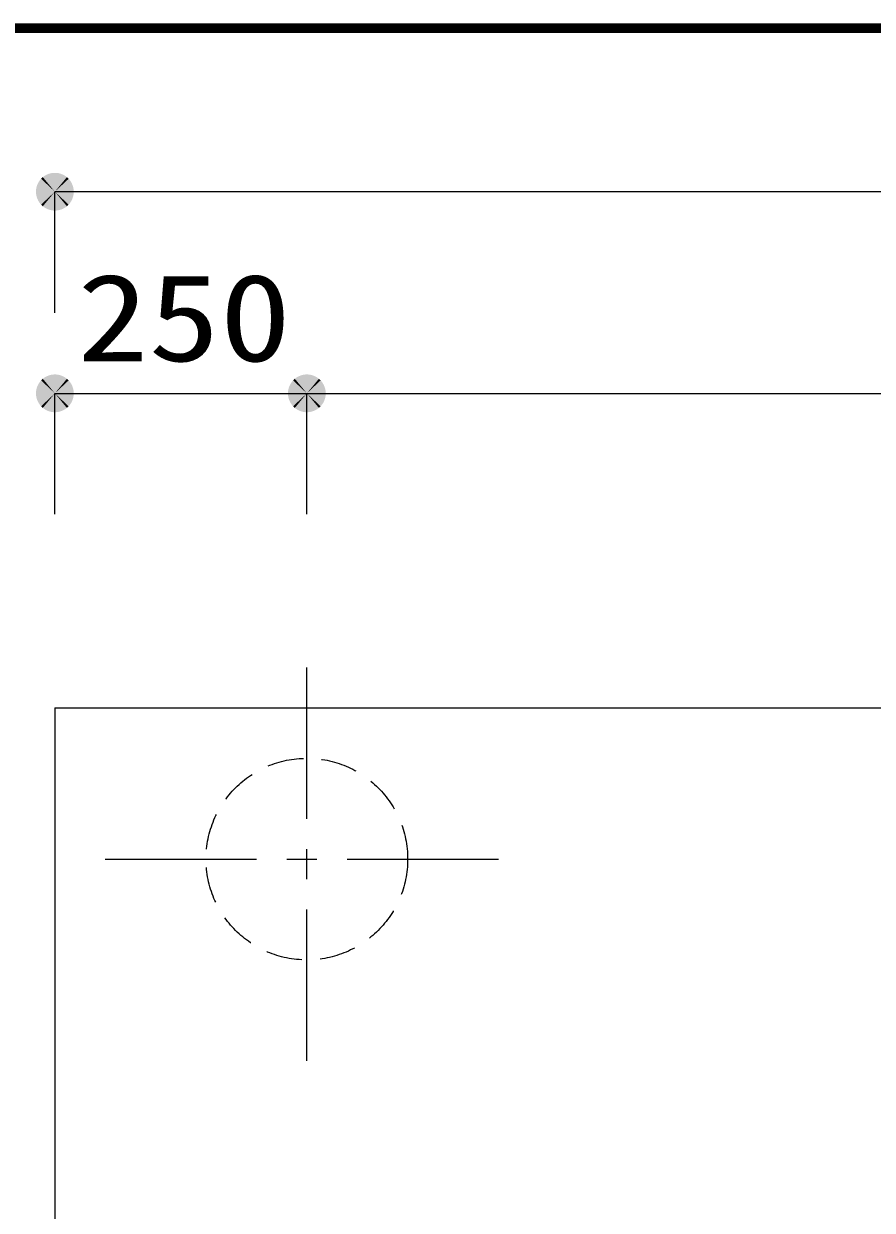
# Model space of a CAD drawing. Units: millimetres, scale not verified. Extents: x -8093 to 8093, y -5792 to 5792.
# Drawn here: x -6526 to -5684, y 4616 to 5792 of the extents above; entities that cross this region are included whole.
import ezdxf
from ezdxf.enums import TextEntityAlignment as Align

# ---------------------------------------------------------------- set-up
doc = ezdxf.new("R2010")
doc.units = ezdxf.units.MM
doc.header["$LTSCALE"] = 30
doc.linetypes.add('CHAIN1', pattern=[8, 5, -1, 1, -1])
doc.linetypes.add('DASHED1', pattern=[1.8, 1.2, -0.6])
for name, color, linetype, lineweight in [('0-0_Axis_waku', 7, 'Continuous', 25), ('0-3_00クル-フ-1機器', 5, 'Continuous', 25), ('0-4_00クル-フ-6寸法', 132, 'Continuous', 25)]:
    doc.layers.add(name, color=color, linetype=linetype, lineweight=lineweight)
doc.styles.add('ＭＳ ゴシック', font='')
doc.styles.get('ＭＳ ゴシック').set_extended_font_data('MS Gothic')

msp = doc.modelspace()

# ---------------------------------------------------------------- linework, layer by layer
at = {"layer": '0-0_Axis_waku'}
for p, q in [((-8093.4, 5792.4), (8093.4, 5792.4)), ((-8092.8, 5791.8), (8092.8, 5791.8)), ((-8092.2, 5791.2), (8092.2, 5791.2)), ((-8091.6, 5790.6), (8091.6, 5790.6)), ((-8091, 5790), (8091, 5790)), ((-8090.4, 5789.4), (8090.4, 5789.4)), ((-8089.8, 5788.8), (8089.8, 5788.8)), ((-8089.2, 5788.2), (8089.2, 5788.2)), ((-8088.6, 5787.6), (8088.6, 5787.6)), ((-8088, 5787), (8088, 5787)), ((-8087.4, 5786.4), (8087.4, 5786.4)), ((-8086.8, 5785.8), (8086.8, 5785.8)), ((-8086.2, 5785.2), (8086.2, 5785.2)), ((-8085.6, 5784.6), (8085.6, 5784.6)), ((-8085, 5784), (8085, 5784))]:
    msp.add_line(p, q, dxfattribs=at)
at = {"layer": '0-3_00クル-フ-1機器', "color": 2, "linetype": 'CHAIN1'}
for p, q in [((-6244.9, 4763.83), (-6244.9, 5163.83)), ((-6444.9, 4963.83), (-6044.9, 4963.83))]:
    msp.add_line(p, q, dxfattribs=at)
at = {"layer": '0-3_00クル-フ-1機器', "color": 2}
msp.add_line((-6494.9, 5113.83), (-6494.9, 3193.83), dxfattribs=at)
msp.add_lwpolyline([(-6494.9, 5113.83), (-4029.9, 5113.83), (-4029.9, 3193.83)], dxfattribs=at)
at = {"layer": '0-3_00クル-フ-1機器', "color": 2, "linetype": 'DASHED1'}
msp.add_circle((-6244.9, 4963.83), 100, dxfattribs=at)
at = {"layer": '0-4_00クル-フ-6寸法', "color": 4}
for p, q in [((-6494.9, 5505.8), (-6494.9, 5625.8)), ((-4029.9, 5625.8), (-6494.9, 5625.8)), ((-6494.9, 5305.8), (-6494.9, 5425.8)), ((-6494.9, 5425.8), (-6244.9, 5425.8)), ((-6244.9, 5305.8), (-6244.9, 5425.8)), ((-6244.9, 5305.8), (-6244.9, 5425.8)), ((-6244.9, 5425.8), (-4854.9, 5425.8))]:
    msp.add_line(p, q, dxfattribs=at)
at = {"layer": '0-4_00クル-フ-6寸法'}
for points in [[(-6494.9, 5625.8), (-6510.07, 5636.82), (-6508.57, 5638.63)], [(-6494.9, 5625.8), (-6508.57, 5638.63), (-6506.85, 5640.24)], [(-6494.9, 5625.8), (-6506.85, 5640.24), (-6504.95, 5641.63)], [(-6494.9, 5625.8), (-6504.95, 5641.63), (-6502.88, 5642.76)], [(-6494.9, 5625.8), (-6502.88, 5642.76), (-6500.69, 5643.63)], [(-6494.9, 5625.8), (-6500.69, 5643.63), (-6498.41, 5644.21)], [(-6494.9, 5625.8), (-6498.41, 5644.21), (-6496.08, 5644.51)], [(-6494.9, 5625.8), (-6496.08, 5644.51), (-6493.72, 5644.51)], [(-6494.9, 5625.8), (-6493.72, 5644.51), (-6491.39, 5644.21)], [(-6494.9, 5625.8), (-6491.39, 5644.21), (-6489.1, 5643.63)], [(-6494.9, 5625.8), (-6489.1, 5643.63), (-6486.92, 5642.76)], [(-6494.9, 5625.8), (-6486.92, 5642.76), (-6484.85, 5641.63)], [(-6494.9, 5625.8), (-6484.85, 5641.63), (-6482.95, 5640.24)], [(-6494.9, 5625.8), (-6482.95, 5640.24), (-6481.23, 5638.63)], [(-6494.9, 5625.8), (-6481.23, 5638.63), (-6479.73, 5636.82)], [(-6494.9, 5625.8), (-6513.65, 5625.8), (-6513.5, 5628.15)], [(-6494.9, 5625.8), (-6513.5, 5623.45), (-6513.65, 5625.8)], [(-6494.9, 5625.8), (-6513.5, 5628.15), (-6513.06, 5630.46)], [(-6494.9, 5625.8), (-6513.06, 5621.13), (-6513.5, 5623.45)], [(-6494.9, 5625.8), (-6513.06, 5630.46), (-6512.33, 5632.7)], [(-6494.9, 5625.8), (-6512.33, 5618.89), (-6513.06, 5621.13)], [(-6494.9, 5625.8), (-6512.33, 5632.7), (-6511.33, 5634.83)], [(-6494.9, 5625.8), (-6511.33, 5616.76), (-6512.33, 5618.89)], [(-6494.9, 5625.8), (-6511.33, 5634.83), (-6510.07, 5636.82)], [(-6494.9, 5625.8), (-6510.07, 5614.78), (-6511.33, 5616.76)], [(-6494.9, 5625.8), (-6508.57, 5612.96), (-6510.07, 5614.78)], [(-6494.9, 5625.8), (-6506.85, 5611.35), (-6508.57, 5612.96)], [(-6494.9, 5625.8), (-6504.95, 5609.97), (-6506.85, 5611.35)], [(-6494.9, 5625.8), (-6502.88, 5608.83), (-6504.95, 5609.97)], [(-6494.9, 5625.8), (-6500.69, 5607.96), (-6502.88, 5608.83)], [(-6494.9, 5625.8), (-6498.41, 5607.38), (-6500.69, 5607.96)], [(-6494.9, 5625.8), (-6496.08, 5607.08), (-6498.41, 5607.38)], [(-6494.9, 5625.8), (-6493.72, 5607.08), (-6496.08, 5607.08)], [(-6494.9, 5625.8), (-6479.73, 5636.82), (-6478.47, 5634.83)], [(-6494.9, 5625.8), (-6478.47, 5634.83), (-6477.47, 5632.7)], [(-6494.9, 5625.8), (-6477.47, 5632.7), (-6476.74, 5630.46)], [(-6494.9, 5625.8), (-6476.74, 5630.46), (-6476.3, 5628.15)], [(-6494.9, 5625.8), (-6476.3, 5628.15), (-6476.15, 5625.8)], [(-6494.9, 5625.8), (-6491.39, 5607.38), (-6493.72, 5607.08)], [(-6494.9, 5625.8), (-6489.1, 5607.96), (-6491.39, 5607.38)], [(-6494.9, 5625.8), (-6486.92, 5608.83), (-6489.1, 5607.96)], [(-6494.9, 5625.8), (-6484.85, 5609.97), (-6486.92, 5608.83)], [(-6494.9, 5625.8), (-6482.95, 5611.35), (-6484.85, 5609.97)], [(-6494.9, 5625.8), (-6481.23, 5612.96), (-6482.95, 5611.35)], [(-6494.9, 5625.8), (-6479.73, 5614.78), (-6481.23, 5612.96)], [(-6494.9, 5625.8), (-6478.47, 5616.76), (-6479.73, 5614.78)], [(-6494.9, 5625.8), (-6477.47, 5618.89), (-6478.47, 5616.76)], [(-6494.9, 5625.8), (-6476.74, 5621.13), (-6477.47, 5618.89)], [(-6494.9, 5625.8), (-6476.3, 5623.45), (-6476.74, 5621.13)], [(-6494.9, 5625.8), (-6476.15, 5625.8), (-6476.3, 5623.45)], [(-6494.9, 5425.8), (-6510.07, 5436.82), (-6508.57, 5438.63)], [(-6494.9, 5425.8), (-6508.57, 5438.63), (-6506.85, 5440.24)], [(-6494.9, 5425.8), (-6506.85, 5440.24), (-6504.95, 5441.63)], [(-6494.9, 5425.8), (-6504.95, 5441.63), (-6502.88, 5442.76)], [(-6494.9, 5425.8), (-6502.88, 5442.76), (-6500.69, 5443.63)], [(-6494.9, 5425.8), (-6500.69, 5443.63), (-6498.41, 5444.21)], [(-6494.9, 5425.8), (-6498.41, 5444.21), (-6496.08, 5444.51)], [(-6494.9, 5425.8), (-6496.08, 5444.51), (-6493.72, 5444.51)], [(-6494.9, 5425.8), (-6493.72, 5444.51), (-6491.39, 5444.21)], [(-6494.9, 5425.8), (-6491.39, 5444.21), (-6489.1, 5443.63)], [(-6494.9, 5425.8), (-6489.1, 5443.63), (-6486.92, 5442.76)], [(-6494.9, 5425.8), (-6486.92, 5442.76), (-6484.85, 5441.63)], [(-6494.9, 5425.8), (-6484.85, 5441.63), (-6482.95, 5440.24)], [(-6494.9, 5425.8), (-6482.95, 5440.24), (-6481.23, 5438.63)], [(-6494.9, 5425.8), (-6481.23, 5438.63), (-6479.73, 5436.82)], [(-6244.9, 5425.8), (-6260.07, 5436.82), (-6258.57, 5438.63)], [(-6244.9, 5425.8), (-6260.07, 5436.82), (-6258.57, 5438.63)], [(-6244.9, 5425.8), (-6258.57, 5438.63), (-6256.85, 5440.24)], [(-6244.9, 5425.8), (-6258.57, 5438.63), (-6256.85, 5440.24)], [(-6244.9, 5425.8), (-6256.85, 5440.24), (-6254.95, 5441.63)], [(-6244.9, 5425.8), (-6256.85, 5440.24), (-6254.95, 5441.63)], [(-6244.9, 5425.8), (-6254.95, 5441.63), (-6252.88, 5442.76)], [(-6244.9, 5425.8), (-6254.95, 5441.63), (-6252.88, 5442.76)], [(-6244.9, 5425.8), (-6252.88, 5442.76), (-6250.69, 5443.63)], [(-6244.9, 5425.8), (-6252.88, 5442.76), (-6250.69, 5443.63)], [(-6244.9, 5425.8), (-6250.69, 5443.63), (-6248.41, 5444.21)], [(-6244.9, 5425.8), (-6250.69, 5443.63), (-6248.41, 5444.21)], [(-6244.9, 5425.8), (-6248.41, 5444.21), (-6246.08, 5444.51)], [(-6244.9, 5425.8), (-6248.41, 5444.21), (-6246.08, 5444.51)], [(-6244.9, 5425.8), (-6246.08, 5444.51), (-6243.72, 5444.51)], [(-6244.9, 5425.8), (-6246.08, 5444.51), (-6243.72, 5444.51)], [(-6244.9, 5425.8), (-6243.72, 5444.51), (-6241.39, 5444.21)], [(-6244.9, 5425.8), (-6243.72, 5444.51), (-6241.39, 5444.21)], [(-6244.9, 5425.8), (-6241.39, 5444.21), (-6239.1, 5443.63)], [(-6244.9, 5425.8), (-6241.39, 5444.21), (-6239.1, 5443.63)], [(-6244.9, 5425.8), (-6239.1, 5443.63), (-6236.92, 5442.76)], [(-6244.9, 5425.8), (-6239.1, 5443.63), (-6236.92, 5442.76)], [(-6244.9, 5425.8), (-6236.92, 5442.76), (-6234.85, 5441.63)], [(-6244.9, 5425.8), (-6236.92, 5442.76), (-6234.85, 5441.63)], [(-6244.9, 5425.8), (-6234.85, 5441.63), (-6232.95, 5440.24)], [(-6244.9, 5425.8), (-6234.85, 5441.63), (-6232.95, 5440.24)], [(-6244.9, 5425.8), (-6232.95, 5440.24), (-6231.23, 5438.63)], [(-6244.9, 5425.8), (-6232.95, 5440.24), (-6231.23, 5438.63)], [(-6244.9, 5425.8), (-6231.23, 5438.63), (-6229.73, 5436.82)], [(-6244.9, 5425.8), (-6231.23, 5438.63), (-6229.73, 5436.82)], [(-6494.9, 5425.8), (-6513.65, 5425.8), (-6513.5, 5428.15)], [(-6494.9, 5425.8), (-6513.5, 5423.45), (-6513.65, 5425.8)], [(-6494.9, 5425.8), (-6513.5, 5428.15), (-6513.06, 5430.46)], [(-6494.9, 5425.8), (-6513.06, 5421.13), (-6513.5, 5423.45)], [(-6494.9, 5425.8), (-6513.06, 5430.46), (-6512.33, 5432.7)], [(-6494.9, 5425.8), (-6512.33, 5418.89), (-6513.06, 5421.13)], [(-6494.9, 5425.8), (-6512.33, 5432.7), (-6511.33, 5434.83)], [(-6494.9, 5425.8), (-6511.33, 5416.76), (-6512.33, 5418.89)], [(-6494.9, 5425.8), (-6511.33, 5434.83), (-6510.07, 5436.82)], [(-6494.9, 5425.8), (-6510.07, 5414.78), (-6511.33, 5416.76)], [(-6494.9, 5425.8), (-6508.57, 5412.96), (-6510.07, 5414.78)], [(-6494.9, 5425.8), (-6506.85, 5411.35), (-6508.57, 5412.96)], [(-6494.9, 5425.8), (-6504.95, 5409.97), (-6506.85, 5411.35)], [(-6494.9, 5425.8), (-6502.88, 5408.83), (-6504.95, 5409.97)], [(-6494.9, 5425.8), (-6500.69, 5407.96), (-6502.88, 5408.83)], [(-6494.9, 5425.8), (-6498.41, 5407.38), (-6500.69, 5407.96)], [(-6494.9, 5425.8), (-6496.08, 5407.08), (-6498.41, 5407.38)], [(-6494.9, 5425.8), (-6493.72, 5407.08), (-6496.08, 5407.08)], [(-6494.9, 5425.8), (-6479.73, 5436.82), (-6478.47, 5434.83)], [(-6494.9, 5425.8), (-6478.47, 5434.83), (-6477.47, 5432.7)], [(-6494.9, 5425.8), (-6477.47, 5432.7), (-6476.74, 5430.46)], [(-6494.9, 5425.8), (-6476.74, 5430.46), (-6476.3, 5428.15)], [(-6494.9, 5425.8), (-6476.3, 5428.15), (-6476.15, 5425.8)], [(-6494.9, 5425.8), (-6491.39, 5407.38), (-6493.72, 5407.08)], [(-6494.9, 5425.8), (-6489.1, 5407.96), (-6491.39, 5407.38)], [(-6494.9, 5425.8), (-6486.92, 5408.83), (-6489.1, 5407.96)], [(-6494.9, 5425.8), (-6484.85, 5409.97), (-6486.92, 5408.83)], [(-6494.9, 5425.8), (-6482.95, 5411.35), (-6484.85, 5409.97)], [(-6494.9, 5425.8), (-6481.23, 5412.96), (-6482.95, 5411.35)], [(-6494.9, 5425.8), (-6479.73, 5414.78), (-6481.23, 5412.96)], [(-6494.9, 5425.8), (-6478.47, 5416.76), (-6479.73, 5414.78)], [(-6494.9, 5425.8), (-6477.47, 5418.89), (-6478.47, 5416.76)], [(-6494.9, 5425.8), (-6476.74, 5421.13), (-6477.47, 5418.89)], [(-6494.9, 5425.8), (-6476.3, 5423.45), (-6476.74, 5421.13)], [(-6494.9, 5425.8), (-6476.15, 5425.8), (-6476.3, 5423.45)], [(-6244.9, 5425.8), (-6263.65, 5425.8), (-6263.5, 5428.15)], [(-6244.9, 5425.8), (-6263.65, 5425.8), (-6263.5, 5428.15)], [(-6244.9, 5425.8), (-6263.5, 5423.45), (-6263.65, 5425.8)], [(-6244.9, 5425.8), (-6263.5, 5423.45), (-6263.65, 5425.8)], [(-6244.9, 5425.8), (-6263.5, 5428.15), (-6263.06, 5430.46)], [(-6244.9, 5425.8), (-6263.5, 5428.15), (-6263.06, 5430.46)], [(-6244.9, 5425.8), (-6263.06, 5421.13), (-6263.5, 5423.45)], [(-6244.9, 5425.8), (-6263.06, 5421.13), (-6263.5, 5423.45)], [(-6244.9, 5425.8), (-6263.06, 5430.46), (-6262.33, 5432.7)], [(-6244.9, 5425.8), (-6263.06, 5430.46), (-6262.33, 5432.7)], [(-6244.9, 5425.8), (-6262.33, 5418.89), (-6263.06, 5421.13)], [(-6244.9, 5425.8), (-6262.33, 5418.89), (-6263.06, 5421.13)], [(-6244.9, 5425.8), (-6262.33, 5432.7), (-6261.33, 5434.83)], [(-6244.9, 5425.8), (-6262.33, 5432.7), (-6261.33, 5434.83)], [(-6244.9, 5425.8), (-6261.33, 5416.76), (-6262.33, 5418.89)], [(-6244.9, 5425.8), (-6261.33, 5416.76), (-6262.33, 5418.89)], [(-6244.9, 5425.8), (-6261.33, 5434.83), (-6260.07, 5436.82)], [(-6244.9, 5425.8), (-6261.33, 5434.83), (-6260.07, 5436.82)], [(-6244.9, 5425.8), (-6260.07, 5414.78), (-6261.33, 5416.76)], [(-6244.9, 5425.8), (-6260.07, 5414.78), (-6261.33, 5416.76)], [(-6244.9, 5425.8), (-6258.57, 5412.96), (-6260.07, 5414.78)], [(-6244.9, 5425.8), (-6258.57, 5412.96), (-6260.07, 5414.78)], [(-6244.9, 5425.8), (-6256.85, 5411.35), (-6258.57, 5412.96)], [(-6244.9, 5425.8), (-6256.85, 5411.35), (-6258.57, 5412.96)], [(-6244.9, 5425.8), (-6254.95, 5409.97), (-6256.85, 5411.35)], [(-6244.9, 5425.8), (-6254.95, 5409.97), (-6256.85, 5411.35)], [(-6244.9, 5425.8), (-6252.88, 5408.83), (-6254.95, 5409.97)], [(-6244.9, 5425.8), (-6252.88, 5408.83), (-6254.95, 5409.97)], [(-6244.9, 5425.8), (-6250.69, 5407.96), (-6252.88, 5408.83)], [(-6244.9, 5425.8), (-6250.69, 5407.96), (-6252.88, 5408.83)], [(-6244.9, 5425.8), (-6248.41, 5407.38), (-6250.69, 5407.96)], [(-6244.9, 5425.8), (-6248.41, 5407.38), (-6250.69, 5407.96)], [(-6244.9, 5425.8), (-6246.08, 5407.08), (-6248.41, 5407.38)], [(-6244.9, 5425.8), (-6246.08, 5407.08), (-6248.41, 5407.38)], [(-6244.9, 5425.8), (-6243.72, 5407.08), (-6246.08, 5407.08)], [(-6244.9, 5425.8), (-6243.72, 5407.08), (-6246.08, 5407.08)], [(-6244.9, 5425.8), (-6229.73, 5436.82), (-6228.47, 5434.83)], [(-6244.9, 5425.8), (-6229.73, 5436.82), (-6228.47, 5434.83)], [(-6244.9, 5425.8), (-6228.47, 5434.83), (-6227.47, 5432.7)], [(-6244.9, 5425.8), (-6228.47, 5434.83), (-6227.47, 5432.7)], [(-6244.9, 5425.8), (-6227.47, 5432.7), (-6226.74, 5430.46)], [(-6244.9, 5425.8), (-6227.47, 5432.7), (-6226.74, 5430.46)], [(-6244.9, 5425.8), (-6226.74, 5430.46), (-6226.3, 5428.15)], [(-6244.9, 5425.8), (-6226.74, 5430.46), (-6226.3, 5428.15)], [(-6244.9, 5425.8), (-6226.3, 5428.15), (-6226.15, 5425.8)], [(-6244.9, 5425.8), (-6226.3, 5428.15), (-6226.15, 5425.8)], [(-6244.9, 5425.8), (-6241.39, 5407.38), (-6243.72, 5407.08)], [(-6244.9, 5425.8), (-6239.1, 5407.96), (-6241.39, 5407.38)], [(-6244.9, 5425.8), (-6236.92, 5408.83), (-6239.1, 5407.96)], [(-6244.9, 5425.8), (-6234.85, 5409.97), (-6236.92, 5408.83)], [(-6244.9, 5425.8), (-6232.95, 5411.35), (-6234.85, 5409.97)], [(-6244.9, 5425.8), (-6231.23, 5412.96), (-6232.95, 5411.35)], [(-6244.9, 5425.8), (-6229.73, 5414.78), (-6231.23, 5412.96)], [(-6244.9, 5425.8), (-6228.47, 5416.76), (-6229.73, 5414.78)], [(-6244.9, 5425.8), (-6227.47, 5418.89), (-6228.47, 5416.76)], [(-6244.9, 5425.8), (-6226.74, 5421.13), (-6227.47, 5418.89)], [(-6244.9, 5425.8), (-6226.3, 5423.45), (-6226.74, 5421.13)], [(-6244.9, 5425.8), (-6226.15, 5425.8), (-6226.3, 5423.45)], [(-6244.9, 5425.8), (-6241.39, 5407.38), (-6243.72, 5407.08)], [(-6244.9, 5425.8), (-6239.1, 5407.96), (-6241.39, 5407.38)], [(-6244.9, 5425.8), (-6236.92, 5408.83), (-6239.1, 5407.96)], [(-6244.9, 5425.8), (-6234.85, 5409.97), (-6236.92, 5408.83)], [(-6244.9, 5425.8), (-6232.95, 5411.35), (-6234.85, 5409.97)], [(-6244.9, 5425.8), (-6231.23, 5412.96), (-6232.95, 5411.35)], [(-6244.9, 5425.8), (-6229.73, 5414.78), (-6231.23, 5412.96)], [(-6244.9, 5425.8), (-6228.47, 5416.76), (-6229.73, 5414.78)], [(-6244.9, 5425.8), (-6227.47, 5418.89), (-6228.47, 5416.76)], [(-6244.9, 5425.8), (-6226.74, 5421.13), (-6227.47, 5418.89)], [(-6244.9, 5425.8), (-6226.3, 5423.45), (-6226.74, 5421.13)], [(-6244.9, 5425.8), (-6226.15, 5425.8), (-6226.3, 5423.45)]]:
    msp.add_solid(points, dxfattribs=at)

# ---------------------------------------------------------------- texts
at = {"layer": '0-4_00クル-フ-6寸法', "color": 3, "style": 'ＭＳ ゴシック', "width": 1.2}
msp.add_text('250', height=86.66, dxfattribs=at).set_placement((-6472.76, 5431.64), align=Align.BOTTOM_LEFT)

doc.saveas('drawing.dxf')
